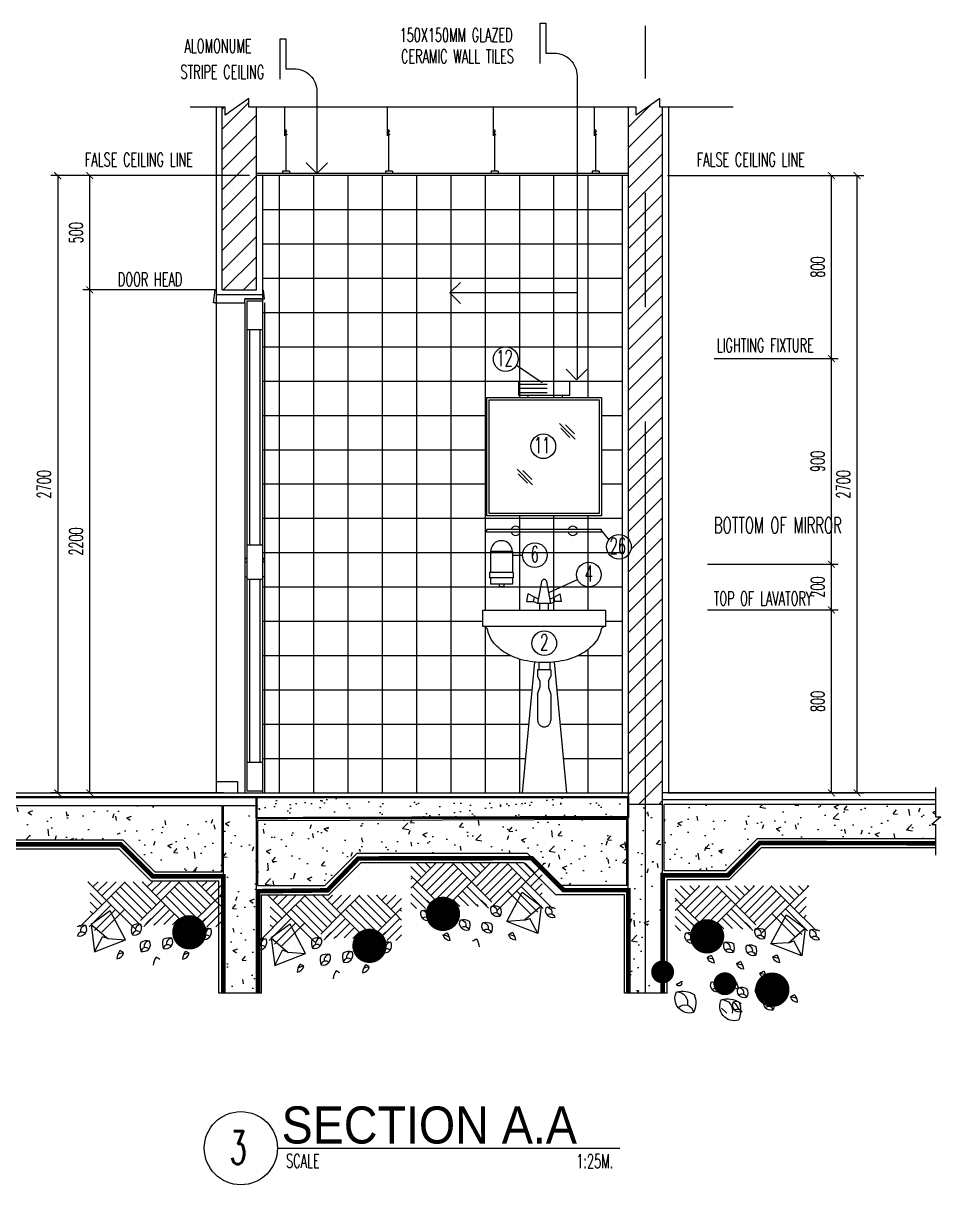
# Model space of a CAD drawing. Extents: x 417682.5 to 417711.4, y 43413.5 to 43433.4.
# Drawn here: x 417684.58 to 417688.59, y 43419.84 to 43424.92 of the extents above; entities that cross this region are included whole.
import ezdxf

# ---------------------------------------------------------------- set-up
doc = ezdxf.new("R2010")
doc.units = 0
doc.header["$MEASUREMENT"] = 0
doc.header["$PDMODE"] = 3
doc.header["$PDSIZE"] = 0.1
doc.linetypes.add('CENTERX2', pattern=[4, 2.5, -0.5, 0.5, -0.5])
doc.linetypes.add('HIDDEN2', pattern=[0.1875, 0.125, -0.0625])
doc.layers.get('0').update_dxf_attribs({"linetype": 'CONTINUOUS'})
doc.layers.get('DEFPOINTS').update_dxf_attribs({"linetype": 'CONTINUOUS'})
for name, color, linetype in [('2', 2, 'CONTINUOUS'), ('A-HATCH', 11, 'CONTINUOUS'), ('AXES', 11, 'CENTERX2'), ('Dimout', 4, 'CONTINUOUS'), ('DW', 7, 'CONTINUOUS'), ('ELE', 3, 'CONTINUOUS'), ('ELV', 7, 'CONTINUOUS'), ('FIX', 3, 'CONTINUOUS'), ('gravel', 11, 'CONTINUOUS'), ('Hatch', 11, 'CONTINUOUS'), ('K-FUR', 3, 'CONTINUOUS'), ('Plaster', 7, 'CONTINUOUS'), ('SANI', 2, 'CONTINUOUS'), ('Tile', 5, 'CONTINUOUS'), ('TITLE', 6, 'CONTINUOUS'), ('TXT', 2, 'CONTINUOUS'), ('TXT1', 2, 'CONTINUOUS'), ('WALL', 6, 'CONTINUOUS'), ('WallPartition', 2, 'CONTINUOUS'), ('Windows', 9, 'CONTINUOUS')]:
    doc.layers.add(name, color=color, linetype=linetype)
doc.styles.add('ROMANS', font='ROMANS.shx', dxfattribs={"width": 0.6})
doc.styles.add('TTXT', font='swisse.ttf', dxfattribs={"width": 0.6})
doc.dimstyles.new('R50', dxfattribs={"dimscale": 0, "dimtxt": 0.06, "dimasz": 0.03, "dimexe": 0.03, "dimexo": 0.03, "dimgap": 0.03, "dimtad": 1, "dimdec": 0, "dimlfac": 1000, "dimzin": 13, "dimdsep": 46, "dimtxsty": 'ROMANS', "dimblk": 'ARCHTICK', "dimcen": 0.09, "dimclrd": 4, "dimclre": 4, "dimclrt": 2, "dimadec": 0, "dimazin": 0, "dimtfac": 1, "dimtdec": 0, "dimtofl": 0, "dimtmove": 2, "dimatfit": 3, "dimldrblk": 'CLOSEDBLANK', "dimfxl": 0, "dimtolj": 1, "dimtzin": 0, "dimarcsym": 0})

# ---------------------------------------------------------------- blocks, each defined once
blk = doc.blocks.new('A$C753C42D5')
at = {"layer": 'SANI', "linetype": 'Continuous'}
for p, q in [((0.2568, 0.9248), (0.2394, 0.8287)), ((0.2968, 0.8287), (0.2793, 0.9248)), ((0.1923, 0.8373), (0.1985, 0.8714)), ((0.225, 0.8568), (0.1985, 0.8714)), ((0.3112, 0.8568), (0.3377, 0.8714)), ((0.3439, 0.8373), (0.3377, 0.8714)), ((0.1923, 0.8373), (0.2215, 0.8373)), ((0.2215, 0.8373), (0.225, 0.8568)), ((0.2394, 0.8287), (0.2215, 0.8373)), ((0.2429, 0.8483), (0.225, 0.8568)), ((0.2968, 0.8287), (0.2394, 0.8287)), ((0.2489, 0.8), (0.2489, 0.8287)), ((0.2872, 0.8), (0.2872, 0.8287)), ((0.2933, 0.8483), (0.3112, 0.8568)), ((0.2968, 0.8287), (0.3147, 0.8373)), ((0.3147, 0.8373), (0.3112, 0.8568)), ((0.3439, 0.8373), (0.3147, 0.8373)), ((0.2252, 0.5724), (0.1713, 0)), ((0.3109, 0.5724), (0.3648, 0))]:
    blk.add_line(p, q, dxfattribs=at)
at = {"layer": 'SANI', "linetype": 'HIDDEN2'}
for p, q in [((0.2441, 0.57), (0.2441, 0.5382)), ((0.292, 0.57), (0.292, 0.5382)), ((0.2968, 0.5382), (0.2394, 0.5382)), ((0.2394, 0.5382), (0.2394, 0.5094)), ((0.2394, 0.5094), (0.2489, 0.4903)), ((0.2872, 0.4903), (0.2968, 0.5094)), ((0.2968, 0.5382), (0.2968, 0.5094)), ((0.2394, 0.4328), (0.2489, 0.4616)), ((0.2489, 0.4903), (0.2489, 0.4616)), ((0.2872, 0.4903), (0.2872, 0.4616)), ((0.2872, 0.4616), (0.2968, 0.4328)), ((0.2394, 0.4328), (0.2394, 0.3179)), ((0.2968, 0.4328), (0.2968, 0.3179))]:
    blk.add_line(p, q, dxfattribs=at)
at = {"layer": 'SANI', "linetype": 'Continuous'}
blk.add_lwpolyline([(0.5362, 0.8), (0.5362, 0.789), (0.5362, 0.7282), (0, 0.7282), (0, 0.789), (0, 0.8)], close=True, dxfattribs=at)
for points in [[(0.5158, 0.7124, -0.107261), (0.5003, 0.6716, -0.107169), (0.4442, 0.6162, -0.077294), (0.3677, 0.5829, -0.06439), (0.2685, 0.57, -0.06439), (0.1694, 0.5829, -0.077294), (0.0929, 0.6162, -0.107169), (0.0368, 0.6716, -0.107938), (0.0212, 0.7126, -0.000994)], [(0.517, 0.7282, -0.000994), (0.517, 0.7278, -0.145509)]]:
    blk.add_lwpolyline(points, format="xyb", dxfattribs=at)
for centre, radius, start, end in [((0.2681, 0.9226), 0.0115, 9.5273, 170.4727), ((0.0024, 0.709), 0.0191, 10.8078, 88.4915), ((0.5347, 0.709), 0.0191, 89.1936, 170.0196)]:
    blk.add_arc(centre, radius, start, end, dxfattribs=at)
at = {"layer": 'SANI', "linetype": 'HIDDEN2'}
blk.add_arc((0.2681, 0.3179), 0.0287, 180, 0, dxfattribs=at)
blk = doc.blocks.new('A$C22107CF4')
for p, q in [((0.1286, 0.2837), (0.0467, 0.3655)), ((0.0494, 0.3629), (0.052, 0.3655)), ((0.0692, 0.3431), (0.0916, 0.3655)), ((0.089, 0.3233), (0.1312, 0.3655)), ((0.1088, 0.3035), (0.1708, 0.3655)), ((0.1286, 0.2837), (0.2104, 0.3655)), ((0.3266, 0.2441), (0.2078, 0.3629)), ((0.3464, 0.2639), (0.2447, 0.3655)), ((0.3662, 0.2837), (0.2843, 0.3655)), ((0.287, 0.3629), (0.2896, 0.3655)), ((0.3068, 0.3431), (0.3292, 0.3655)), ((0.3266, 0.3233), (0.3688, 0.3655)), ((0.3464, 0.3035), (0.4084, 0.3655)), ((0.3662, 0.2837), (0.448, 0.3655)), ((0.5642, 0.2441), (0.4454, 0.3629)), ((0.584, 0.2639), (0.4823, 0.3655)), ((0.6038, 0.2837), (0.5219, 0.3655)), ((0.5246, 0.3629), (0.5272, 0.3655)), ((0.5444, 0.3431), (0.5668, 0.3655)), ((0.5642, 0.3233), (0.6064, 0.3655)), ((0.1088, 0.2639), (0.0574, 0.3153)), ((0.287, 0.2045), (0.1682, 0.3233)), ((0.3068, 0.2243), (0.188, 0.3431)), ((0.5246, 0.2045), (0.4058, 0.3233)), ((0.5444, 0.2243), (0.4256, 0.3431)), ((0.584, 0.3035), (0.6308, 0.3504)), ((0.6038, 0.2837), (0.6308, 0.3108)), ((0.0126, 0.1677), (0.1286, 0.2837)), ((0.0522, 0.1677), (0.1484, 0.2639)), ((0.089, 0.2441), (0.0574, 0.2757)), ((0.2522, 0.1601), (0.1286, 0.2837)), ((0.2844, 0.1675), (0.1484, 0.3035)), ((0.2775, 0.195), (0.3662, 0.2837)), ((0.2911, 0.169), (0.386, 0.2639)), ((0.4822, 0.1677), (0.3662, 0.2837)), ((0.5048, 0.1847), (0.386, 0.3035)), ((0.4877, 0.1677), (0.6038, 0.2837)), ((0.5273, 0.1677), (0.6236, 0.2639)), ((0.6308, 0.2566), (0.6038, 0.2837)), ((0.6308, 0.2962), (0.6236, 0.3035)), ((0.0692, 0.2243), (0.0574, 0.2361)), ((0.0761, 0.152), (0.1682, 0.2441)), ((0.1077, 0.144), (0.2078, 0.2441)), ((0.2998, 0.1806), (0.3237, 0.2045)), ((0.3425, 0.1808), (0.4058, 0.2441)), ((0.3799, 0.1786), (0.4256, 0.2243)), ((0.4173, 0.1764), (0.4454, 0.2045)), ((0.4927, 0.1359), (0.5613, 0.2045)), ((0.5669, 0.1677), (0.6308, 0.2316)), ((0.335, 0.1762), (0.3435, 0.1847)), ((0.4547, 0.1742), (0.4652, 0.1847)), ((0.6065, 0.1677), (0.6308, 0.192))]:
    blk.add_line(p, q)
for points in [[(0.0766, 0.0585), (0.2116, 0.111), (0.1441, 0.2385), (0.0616, 0.1785), (0.0766, 0.0585), (0.1112, 0.1244)], [(0.1343, 0.1163), (0.2116, 0.111), (0.1441, 0.2385), (0.0616, 0.1785), (0.1343, 0.1163), (0.1112, 0.1244)]]:
    blk.add_lwpolyline(points)
for centre, radius, start, end in [((0.0263, 0.124), 0.0509, 76.0322, 121.1405), ((0.0105, 0.1589), 0.0317, 253.7091, 27.4015), ((0.0385, 0.1494), 0.024, 89.5708, 192.7334), ((0.2876, 0.1547), 0.0506, 159.5756, 205.1522), ((0.2666, 0.1288), 0.0509, 76.0322, 121.1405), ((0.2507, 0.1636), 0.0317, 253.7091, 27.4015), ((0.2787, 0.1542), 0.024, 89.5708, 192.7334), ((0.5929, 0.1359), 0.0506, 159.5756, 205.1522), ((0.5718, 0.1099), 0.0509, 76.0322, 121.1405), ((0.556, 0.1448), 0.0317, 253.7091, 27.4015), ((0.5839, 0.1354), 0.024, 89.5708, 192.7334), ((0.0207, 0.1257), 0.0193, 42.46, 171.8043), ((0.261, 0.1305), 0.0193, 42.46, 171.8043), ((0.3047, 0.0563), 0.0509, 76.0322, 121.1405), ((0.2889, 0.0912), 0.0317, 253.7091, 27.4015), ((0.3168, 0.0818), 0.024, 89.5708, 192.7334), ((0.4233, 0.0945), 0.0506, 159.5756, 205.1522), ((0.4022, 0.0685), 0.0509, 76.0322, 121.1405), ((0.3864, 0.1034), 0.0317, 253.7091, 27.4015), ((0.4143, 0.0939), 0.024, 89.5708, 192.7334), ((0.5662, 0.1116), 0.0193, 42.46, 171.8043), ((0.2409, 0.024), 0.0669, 143.5113, 175.9191), ((0.1707, 0.0622), 0.0336, 275.8828, 346.643), ((0.1707, 0.0622), 0.0336, 275.8828, 346.643), ((0.2198, -0.0514), 0.1071, 98.8765, 112.9463), ((-0.5126, -1.1654), 1.4144, 59.5906, 60.3518), ((0.3258, 0.0823), 0.0506, 159.5756, 205.1522), ((0.2991, 0.058), 0.0193, 42.46, 171.8043), ((0.3966, 0.0702), 0.0193, 42.46, 171.8043), ((0.5272, 0.0216), 0.0669, 143.5113, 175.9191), ((0.457, 0.0598), 0.0336, 275.8828, 346.643), ((0.457, 0.0598), 0.0336, 275.8828, 346.643), ((0.5062, -0.0538), 0.1071, 98.8765, 112.9463), ((-0.2263, -1.1678), 1.4144, 59.5906, 60.3518), ((0.3991, -0.0048), 0.0669, 143.5113, 175.9191), ((-0.3544, -1.1942), 1.4144, 59.5906, 60.3518)]:
    blk.add_arc(centre, radius, start, end)
at = {"layer": 'Hatch', "const_width": 0.075}
blk.add_lwpolyline([(0.4534, 0.144, 1), (0.5284, 0.144, 1)], format="xyb", close=True, dxfattribs=at)
blk = doc.blocks.new('A$C53BB0ABE')
for p, q in [((0.1286, 0.5089), (0.0467, 0.5908)), ((0.0494, 0.5881), (0.052, 0.5908)), ((0.0692, 0.5683), (0.0916, 0.5908)), ((0.089, 0.5485), (0.1312, 0.5908)), ((0.1088, 0.5287), (0.1708, 0.5908)), ((0.1286, 0.5089), (0.2104, 0.5908)), ((0.3068, 0.4495), (0.188, 0.5683)), ((0.3266, 0.4693), (0.2078, 0.5881)), ((0.3464, 0.4891), (0.2447, 0.5908)), ((0.3662, 0.5089), (0.2843, 0.5908)), ((0.287, 0.5881), (0.2896, 0.5908)), ((0.3068, 0.5683), (0.3292, 0.5908)), ((0.3266, 0.5485), (0.3688, 0.5908)), ((0.3464, 0.5287), (0.4084, 0.5908)), ((0.3662, 0.5089), (0.448, 0.5908)), ((0.5444, 0.4495), (0.4256, 0.5683)), ((0.5642, 0.4693), (0.4454, 0.5881)), ((0.584, 0.4891), (0.4823, 0.5908)), ((0.6038, 0.5089), (0.5219, 0.5908)), ((0.5246, 0.5881), (0.5272, 0.5908)), ((0.5444, 0.5683), (0.5668, 0.5908)), ((0.5642, 0.5485), (0.6064, 0.5908)), ((0.584, 0.5287), (0.6308, 0.5756)), ((0.0126, 0.3929), (0.1286, 0.5089)), ((0.1088, 0.4891), (0.0574, 0.5405)), ((0.2522, 0.3853), (0.1286, 0.5089)), ((0.2844, 0.3927), (0.1484, 0.5287)), ((0.287, 0.4297), (0.1682, 0.5485)), ((0.2775, 0.4202), (0.3662, 0.5089)), ((0.4822, 0.3929), (0.3662, 0.5089)), ((0.5048, 0.4099), (0.386, 0.5287)), ((0.5246, 0.4297), (0.4058, 0.5485)), ((0.4877, 0.3929), (0.6038, 0.5089)), ((0.6038, 0.5089), (0.6308, 0.536)), ((0.6308, 0.4819), (0.6038, 0.5089)), ((0.6308, 0.5215), (0.6236, 0.5287)), ((0.0522, 0.3929), (0.1484, 0.4891)), ((0.089, 0.4693), (0.0574, 0.5009)), ((0.0692, 0.4495), (0.0574, 0.4613)), ((0.0761, 0.3773), (0.1682, 0.4693)), ((0.1077, 0.3692), (0.2078, 0.4693)), ((0.2911, 0.3942), (0.386, 0.4891)), ((0.3425, 0.406), (0.4058, 0.4693)), ((0.5273, 0.3929), (0.6236, 0.4891)), ((0.2998, 0.4059), (0.3237, 0.4297)), ((0.335, 0.4014), (0.3435, 0.4099)), ((0.3799, 0.4038), (0.4256, 0.4495)), ((0.4173, 0.4017), (0.4454, 0.4297)), ((0.4547, 0.3995), (0.4652, 0.4099)), ((0.4927, 0.3612), (0.5613, 0.4297)), ((0.5669, 0.3929), (0.6308, 0.4568)), ((0.6065, 0.3929), (0.6308, 0.4172)), ((0.6038, 0.1716), (0.5993, 0.1716)), ((0.5993, 0.1716), (0.5993, 0.17)), ((0.5993, 0.17), (0.6008, 0.17)), ((0.6008, 0.17), (0.6008, 0.1685)), ((0.6023, 0.1655), (0.6023, 0.1579)), ((0.6023, 0.1579), (0.6054, 0.1564)), ((0.6054, 0.17), (0.6038, 0.1716)), ((0.6069, 0.1685), (0.6054, 0.17)), ((0.6054, 0.1564), (0.6069, 0.1549)), ((0.6084, 0.167), (0.6069, 0.1685)), ((0.6069, 0.1549), (0.6084, 0.1534)), ((0.6099, 0.167), (0.6084, 0.167)), ((0.6084, 0.1534), (0.6175, 0.1534)), ((0.6114, 0.1655), (0.6099, 0.167)), ((0.6129, 0.164), (0.6114, 0.1655)), ((0.616, 0.164), (0.6129, 0.164)), ((0.6175, 0.1625), (0.616, 0.164)), ((0.6205, 0.1625), (0.6175, 0.1625)), ((0.6175, 0.1534), (0.619, 0.1549)), ((0.619, 0.1549), (0.622, 0.1549)), ((0.6205, 0.1609), (0.6205, 0.1625)), ((0.6236, 0.1609), (0.6205, 0.1609)), ((0.622, 0.1564), (0.6236, 0.1579)), ((0.622, 0.1549), (0.622, 0.1564)), ((0.6236, 0.1579), (0.6236, 0.1609)), ((0.1652, 0.1106), (0.1667, 0.1091)), ((0.1667, 0.1091), (0.1758, 0.1091)), ((0.1758, 0.1091), (0.1773, 0.1106)), ((0.1773, 0.1106), (0.1804, 0.1106)), ((0.4049, 0.033), (0.4273, 0.0554))]:
    blk.add_line(p, q)
for points in [[(0.0766, 0.2837), (0.2116, 0.3362), (0.1441, 0.4638), (0.0616, 0.4038), (0.0766, 0.2837), (0.1112, 0.3497)], [(0.1343, 0.3416), (0.2116, 0.3362), (0.1441, 0.4638), (0.0616, 0.4038), (0.1343, 0.3416), (0.1112, 0.3497)]]:
    blk.add_lwpolyline(points)
for centre, radius, start, end in [((0.0263, 0.3493), 0.0509, 76.0322, 121.1405), ((0.0105, 0.3841), 0.0317, 253.7091, 27.4015), ((0.0207, 0.3509), 0.0193, 42.46, 171.8043), ((0.0385, 0.3747), 0.024, 89.5708, 192.7334), ((0.2876, 0.38), 0.0506, 159.5756, 205.1522), ((0.2666, 0.354), 0.0509, 76.0322, 121.1405), ((0.2507, 0.3889), 0.0317, 253.7091, 27.4015), ((0.261, 0.3557), 0.0193, 42.46, 171.8043), ((0.2787, 0.3794), 0.024, 89.5708, 192.7334), ((0.5929, 0.3611), 0.0506, 159.5756, 205.1522), ((0.5718, 0.3352), 0.0509, 76.0322, 121.1405), ((0.556, 0.37), 0.0317, 253.7091, 27.4015), ((0.5662, 0.3369), 0.0193, 42.46, 171.8043), ((0.5839, 0.3606), 0.024, 89.5708, 192.7334), ((0.3258, 0.3075), 0.0506, 159.5756, 205.1522), ((0.3047, 0.2816), 0.0509, 76.0322, 121.1405), ((0.2889, 0.3164), 0.0317, 253.7091, 27.4015), ((0.3168, 0.307), 0.024, 89.5708, 192.7334), ((0.4233, 0.3197), 0.0506, 159.5756, 205.1522), ((0.4022, 0.2938), 0.0509, 76.0322, 121.1405), ((0.3864, 0.3286), 0.0317, 253.7091, 27.4015), ((0.3966, 0.2954), 0.0193, 42.46, 171.8043), ((0.4143, 0.3192), 0.024, 89.5708, 192.7334), ((0.2409, 0.2493), 0.0669, 143.5113, 175.9191), ((0.1707, 0.2874), 0.0336, 275.8828, 346.643), ((0.1707, 0.2874), 0.0336, 275.8828, 346.643), ((0.2198, 0.1738), 0.1071, 98.8765, 112.9463), ((-0.5126, -0.9402), 1.4144, 59.5906, 60.3518), ((0.2991, 0.2833), 0.0193, 42.46, 171.8043), ((0.3991, 0.2205), 0.0669, 143.5113, 175.9191), ((-0.3544, -0.969), 1.4144, 59.5906, 60.3518), ((0.5272, 0.2468), 0.0669, 143.5113, 175.9191), ((0.457, 0.285), 0.0336, 275.8828, 346.643), ((0.457, 0.285), 0.0336, 275.8828, 346.643), ((0.5062, 0.1714), 0.1071, 98.8765, 112.9463), ((-0.2263, -0.9426), 1.4144, 59.5906, 60.3518), ((0.1973, 0.1938), 0.0317, 253.7091, 27.4015), ((0.2974, 0.1777), 0.0669, 143.5113, 175.9191), ((0.2272, 0.2159), 0.0336, 275.8828, 346.643), ((0.2272, 0.2159), 0.0336, 275.8828, 346.643), ((0.2764, 0.1023), 0.1071, 98.8765, 112.9463), ((-0.4561, -1.0117), 1.4144, 59.5906, 60.3518), ((0.3289, 0.2586), 0.0336, 275.8828, 346.643), ((0.3289, 0.2586), 0.0336, 275.8828, 346.643), ((0.3781, 0.145), 0.1071, 98.8765, 112.9463), ((0.2342, 0.1849), 0.0506, 159.5756, 205.1522), ((0.2076, 0.1607), 0.0193, 42.46, 171.8043), ((0.4217, 0.1339), 0.0669, 143.5113, 175.9191), ((0.3515, 0.172), 0.0336, 275.8828, 346.643), ((0.3515, 0.172), 0.0336, 275.8828, 346.643), ((0.4007, 0.0584), 0.1071, 98.8765, 112.9463), ((-0.3318, -1.0556), 1.4144, 59.5906, 60.3518), ((0.4809, 0.1473), 0.0506, 159.5756, 205.1522), ((0.444, 0.1562), 0.0317, 253.7091, 27.4015), ((0.4719, 0.1468), 0.024, 89.5708, 192.7334), ((0.1633, 0.075), 0.0669, 143.5113, 175.9191), ((0.0931, 0.1132), 0.0336, 275.8828, 346.643), ((0.0931, 0.1132), 0.0336, 275.8828, 346.643), ((0.1423, -0.0004), 0.1071, 98.8765, 112.9463), ((-0.5902, -1.1144), 1.4144, 59.5906, 60.3518), ((0.2641, 0.1182), 0.0309, 145.6775, 215.1297), ((0.2643, 0.1135), 0.0339, 70.0639, 139.3275), ((0.2477, 0.1308), 0.0317, 253.7091, 27.4015), ((0.258, 0.0977), 0.0193, 42.46, 171.8043), ((0.2757, 0.1214), 0.024, 89.5708, 192.7334), ((0.364, 0.1228), 0.0506, 159.5756, 205.1522), ((0.343, 0.0969), 0.0509, 76.0322, 121.1405), ((0.3271, 0.1317), 0.0317, 253.7091, 27.4015), ((0.3374, 0.0986), 0.0193, 42.46, 171.8043), ((0.3551, 0.1223), 0.024, 89.5708, 192.7334), ((0.4542, 0.123), 0.0193, 42.46, 171.8043), ((0.6418, 0.0795), 0.1012, 159.5756, 205.1522), ((0.5997, 0.0276), 0.1018, 76.0322, 121.1405), ((0.568, 0.0973), 0.0634, 253.7091, 27.4015), ((0.6239, 0.0785), 0.048, 89.5708, 192.7334), ((0.247, 0.0605), 0.0669, 143.5113, 175.9191), ((0.1768, 0.0987), 0.0336, 275.8828, 346.643), ((0.1768, 0.0987), 0.0336, 275.8828, 346.643), ((0.2259, -0.0149), 0.1071, 98.8765, 112.9463), ((-0.5065, -1.1289), 1.4144, 59.5906, 60.3518), ((0.2488, 0.0686), 0.0506, 159.5756, 205.1522), ((0.2277, 0.0426), 0.0509, 76.0322, 121.1405), ((0.2119, 0.0775), 0.0317, 253.7091, 27.4015), ((0.2221, 0.0443), 0.0193, 42.46, 171.8043), ((0.2398, 0.0681), 0.024, 89.5708, 192.7334), ((0.347, 0.0689), 0.0317, 253.7091, 27.4015), ((0.3603, 0.0256), 0.0257, 64.3681, 149.8962), ((0.3641, 0.0592), 0.0267, 65.5992, 147.4022), ((0.4454, 0.0455), 0.1012, 159.5756, 205.1522), ((0.4033, -0.0063), 0.1018, 76.0322, 121.1405), ((0.5126, -0.0328), 0.1801, 139.7514, 152.5428), ((0.3716, 0.0634), 0.0634, 253.7091, 27.4015), ((0.4275, 0.0445), 0.048, 89.5708, 192.7334), ((0.5884, 0.031), 0.0386, 42.46, 171.8043)]:
    blk.add_arc(centre, radius, start, end)
at = {"layer": 'Hatch'}
for points, const_width in [([(0.4534, 0.3692, 1), (0.5284, 0.3692, 1)], 0.075), ([(0.6603, 0.2138, 1), (0.7103, 0.2138, 1)], 0.05), ([(0.1682, 0.136, 1), (0.2432, 0.136, 1)], 0.075), ([(0.3881, 0.162, 1), (0.4381, 0.162, 1)], 0.05)]:
    blk.add_lwpolyline(points, format="xyb", close=True, dxfattribs=dict(at, const_width=const_width))
blk = doc.blocks.new('GAN')
for p, q in [((-0.0212, 0.1644), (-0.0212, 0.29)), ((-0.0155, 0.01), (-0.0155, 0.1918)), ((0, 0.01), (-0.031, 0.01)), ((-0.031, 0.01), (-0.031, 0)), ((0, 0.01), (0, 0))]:
    blk.add_line(p, q)
blk.add_lwpolyline([(-0.0118, 0.184), (-0.024, 0.1754), (-0.0113, 0.1703)])
blk = doc.blocks.new('walling')
at = {"layer": 'ELV'}
blk.add_line((0.1363, -1.1797), (-0.4198, -1.1797), dxfattribs=at)
blk.add_lwpolyline([(-0.025, -0.176), (-0.025, 0), (0, 0), (0, -0.1306), (0.0363, -0.1306, -0.414214), (0.1363, -0.2306), (0.1363, -1.5582)], format="xyb", dxfattribs=at)
at = {"layer": 'WALL'}
for p, q in [((-0.4198, -1.1797), (-0.3736, -1.1334)), ((-0.4198, -1.1797), (-0.3736, -1.2259)), ((0.1345, -1.56), (0.0882, -1.5137)), ((0.1345, -1.56), (0.1808, -1.5137))]:
    blk.add_line(p, q, dxfattribs=at)
at = {"layer": 'TXT', "style": 'ROMANS', "width": 0.6}
for s, p in [('150X150MM GLAZED', (-0.639, -0.0816)), ('CERAMIC WALL TILES', (-0.6331, -0.1746))]:
    blk.add_text(s, height=0.06, dxfattribs=at).set_placement(p)
blk = doc.blocks.new('_ARCHTICK')
at = {"color": 0, "linetype": 'ByBlock', "const_width": 0.15}
blk.add_lwpolyline([(-0.5, -0.5), (0.5, 0.5)], dxfattribs=at)
blk = doc.blocks.new('*D174')
at = {"layer": 'DEFPOINTS', "color": 0}
for p in [(417687.5401, 43422.3545), (417688.1121, 43422.3545), (417687.3663, 43421.5541)]:
    blk.add_point(p, dxfattribs=at)
at = {"layer": 'Dimout', "color": 4, "lineweight": -2}
for p, q in [((417687.5701, 43422.3545), (417688.1421, 43422.3545)), ((417688.1121, 43421.5541), (417688.1121, 43422.3545)), ((417687.3963, 43421.5541), (417688.1421, 43421.5541))]:
    blk.add_line(p, q, dxfattribs=at)
at = {"layer": 'Dimout', "color": 4, "lineweight": -2, "xscale": 0.03, "yscale": 0.03, "zscale": 0.03}
for p, rotation in [((417688.1121, 43422.3545), 90), ((417688.1121, 43421.5541), 270)]:
    blk.add_blockref('_ARCHTICK', p, dxfattribs=dict(at, rotation=rotation))
at = {"layer": 'Dimout', "color": 2, "insert": (417688.0521, 43421.9543), "char_height": 0.06, "attachment_point": 5, "rotation": 90, "style": 'ROMANS'}
blk.add_mtext('\\A1;800', dxfattribs=at)
blk = doc.blocks.new('_ClosedBlank')
at = {"color": 0, "linetype": 'ByBlock', "lineweight": -2}
for p, q in [((-1, 0.17), (0, 0)), ((-1, 0.17), (-1, -0.17)), ((0, 0), (-1, -0.17))]:
    blk.add_line(p, q, dxfattribs=at)
blk = doc.blocks.new('*D175')
at = {"layer": 'DEFPOINTS', "color": 0}
for p in [(417687.5401, 43422.5545), (417688.1121, 43422.5545), (417687.5401, 43422.3545)]:
    blk.add_point(p, dxfattribs=at)
at = {"layer": 'Dimout', "color": 4, "lineweight": -2}
for p, q in [((417687.5701, 43422.5545), (417688.1421, 43422.5545)), ((417688.1121, 43422.3545), (417688.1121, 43422.5545)), ((417687.5701, 43422.3545), (417688.1421, 43422.3545))]:
    blk.add_line(p, q, dxfattribs=at)
at = {"layer": 'Dimout', "color": 4, "lineweight": -2, "xscale": 0.03, "yscale": 0.03, "zscale": 0.03}
for p, rotation in [((417688.1121, 43422.5545), 90), ((417688.1121, 43422.3545), 270)]:
    blk.add_blockref('_ARCHTICK', p, dxfattribs=dict(at, rotation=rotation))
at = {"layer": 'Dimout', "color": 2, "insert": (417688.0521, 43422.4545), "char_height": 0.06, "attachment_point": 5, "rotation": 90, "style": 'ROMANS'}
blk.add_mtext('\\A1;200', dxfattribs=at)
blk = doc.blocks.new('*D176')
at = {"layer": 'DEFPOINTS', "color": 0}
for p in [(417687.5701, 43423.4541), (417688.1121, 43423.4541), (417687.5401, 43422.5545)]:
    blk.add_point(p, dxfattribs=at)
at = {"layer": 'Dimout', "color": 4, "lineweight": -2}
for p, q in [((417687.6001, 43423.4541), (417688.1421, 43423.4541)), ((417688.1121, 43422.5545), (417688.1121, 43423.4541)), ((417687.5701, 43422.5545), (417688.1421, 43422.5545))]:
    blk.add_line(p, q, dxfattribs=at)
at = {"layer": 'Dimout', "color": 4, "lineweight": -2, "xscale": 0.03, "yscale": 0.03, "zscale": 0.03}
for p, rotation in [((417688.1121, 43423.4541), 90), ((417688.1121, 43422.5545), 270)]:
    blk.add_blockref('_ARCHTICK', p, dxfattribs=dict(at, rotation=rotation))
at = {"layer": 'Dimout', "color": 2, "insert": (417688.0521, 43423.0043), "char_height": 0.06, "attachment_point": 5, "rotation": 90, "style": 'ROMANS'}
blk.add_mtext('\\A1;900', dxfattribs=at)
blk = doc.blocks.new('*D177')
at = {"layer": 'DEFPOINTS', "color": 0}
for p in [(417687.3663, 43424.2541), (417688.1121, 43424.2541), (417687.5701, 43423.4541)]:
    blk.add_point(p, dxfattribs=at)
at = {"layer": 'Dimout', "color": 4, "lineweight": -2}
for p, q in [((417687.3963, 43424.2541), (417688.1421, 43424.2541)), ((417688.1121, 43423.4541), (417688.1121, 43424.2541)), ((417687.6001, 43423.4541), (417688.1421, 43423.4541))]:
    blk.add_line(p, q, dxfattribs=at)
at = {"layer": 'Dimout', "color": 4, "lineweight": -2, "xscale": 0.03, "yscale": 0.03, "zscale": 0.03}
for p, rotation in [((417688.1121, 43424.2541), 90), ((417688.1121, 43423.4541), 270)]:
    blk.add_blockref('_ARCHTICK', p, dxfattribs=dict(at, rotation=rotation))
at = {"layer": 'Dimout', "color": 2, "insert": (417688.0521, 43423.8541), "char_height": 0.06, "attachment_point": 5, "rotation": 90, "style": 'ROMANS'}
blk.add_mtext('\\A1;800', dxfattribs=at)
blk = doc.blocks.new('*D178')
at = {"layer": 'DEFPOINTS', "color": 0}
for p in [(417687.5701, 43424.2541), (417688.2245, 43424.2541), (417687.5701, 43421.5541)]:
    blk.add_point(p, dxfattribs=at)
at = {"layer": 'Dimout', "color": 4, "lineweight": -2}
for p, q in [((417687.6001, 43424.2541), (417688.2545, 43424.2541)), ((417688.2245, 43421.5541), (417688.2245, 43424.2541)), ((417687.6001, 43421.5541), (417688.2545, 43421.5541))]:
    blk.add_line(p, q, dxfattribs=at)
at = {"layer": 'Dimout', "color": 4, "lineweight": -2, "xscale": 0.03, "yscale": 0.03, "zscale": 0.03}
for p, rotation in [((417688.2245, 43424.2541), 90), ((417688.2245, 43421.5541), 270)]:
    blk.add_blockref('_ARCHTICK', p, dxfattribs=dict(at, rotation=rotation))
at = {"layer": 'Dimout', "color": 2, "insert": (417688.1645, 43422.9041), "char_height": 0.06, "attachment_point": 5, "rotation": 90, "style": 'ROMANS'}
blk.add_mtext('\\A1;2700', dxfattribs=at)
blk = doc.blocks.new('*D179')
at = {"layer": 'DEFPOINTS', "color": 0}
for p in [(417684.905, 43424.2541), (417684.7307, 43421.5541), (417684.9057, 43421.5541)]:
    blk.add_point(p, dxfattribs=at)
at = {"layer": 'Dimout', "color": 4, "lineweight": -2}
for p, q in [((417684.875, 43424.2541), (417684.7007, 43424.2541)), ((417684.7307, 43424.2541), (417684.7307, 43421.5541)), ((417684.8757, 43421.5541), (417684.7007, 43421.5541))]:
    blk.add_line(p, q, dxfattribs=at)
at = {"layer": 'Dimout', "color": 4, "lineweight": -2, "xscale": 0.03, "yscale": 0.03, "zscale": 0.03}
for p, rotation in [((417684.7307, 43424.2541), 90), ((417684.7307, 43421.5541), 270)]:
    blk.add_blockref('_ARCHTICK', p, dxfattribs=dict(at, rotation=rotation))
at = {"layer": 'Dimout', "color": 2, "insert": (417684.6707, 43422.9041), "char_height": 0.06, "attachment_point": 5, "rotation": 90, "style": 'ROMANS'}
blk.add_mtext('\\A1;2700', dxfattribs=at)
blk = doc.blocks.new('*D180')
at = {"layer": '2', "color": 4, "lineweight": -2}
for p, q in [((417685.4193, 43423.7541), (417684.8411, 43423.7541)), ((417684.8711, 43421.5541), (417684.8711, 43423.7541)), ((417685.3933, 43421.5541), (417684.8411, 43421.5541))]:
    blk.add_line(p, q, dxfattribs=at)
at = {"layer": 'DEFPOINTS', "color": 0}
for p in [(417684.8711, 43423.7541), (417685.4493, 43423.7541), (417685.4233, 43421.5541)]:
    blk.add_point(p, dxfattribs=at)
at = {"layer": '2', "color": 4, "lineweight": -2, "xscale": 0.03, "yscale": 0.03, "zscale": 0.03}
for p, rotation in [((417684.8711, 43423.7541), 90), ((417684.8711, 43421.5541), 270)]:
    blk.add_blockref('_ARCHTICK', p, dxfattribs=dict(at, rotation=rotation))
at = {"layer": '2', "color": 2, "insert": (417684.8111, 43422.6541), "char_height": 0.06, "attachment_point": 5, "rotation": 90, "style": 'ROMANS'}
blk.add_mtext('\\A1;2200', dxfattribs=at)
blk = doc.blocks.new('*D181')
at = {"layer": '2', "color": 4, "lineweight": -2}
for p, q in [((417685.5693, 43424.2541), (417684.8411, 43424.2541)), ((417684.8711, 43423.7541), (417684.8711, 43424.2541)), ((417685.3933, 43423.7541), (417684.8411, 43423.7541))]:
    blk.add_line(p, q, dxfattribs=at)
at = {"layer": 'DEFPOINTS', "color": 0}
for p in [(417684.8711, 43424.2541), (417685.5993, 43424.2541), (417685.4233, 43423.7541)]:
    blk.add_point(p, dxfattribs=at)
at = {"layer": '2', "color": 4, "lineweight": -2, "xscale": 0.03, "yscale": 0.03, "zscale": 0.03}
for p, rotation in [((417684.8711, 43424.2541), 90), ((417684.8711, 43423.7541), 270)]:
    blk.add_blockref('_ARCHTICK', p, dxfattribs=dict(at, rotation=rotation))
at = {"layer": '2', "color": 2, "insert": (417684.8111, 43424.0041), "char_height": 0.06, "attachment_point": 5, "rotation": 90, "style": 'ROMANS'}
blk.add_mtext('\\A1;500', dxfattribs=at)
blk = doc.blocks.new('ceil')
at = {"layer": 'ELV'}
blk.add_lwpolyline([(-0.1613, 0.4121), (-0.1613, 0.5881), (-0.1363, 0.5881), (-0.1363, 0.4575), (-0.1, 0.4575, -0.414214), (0, 0.3575), (0, 0)], format="xyb", dxfattribs=at)
at = {"layer": 'WALL'}
blk.add_lwpolyline([(0.0463, 0.0463), (0, 0), (-0.0463, 0.0463)], dxfattribs=at)
at = {"layer": 'TXT', "style": 'ROMANS', "width": 0.6}
for s, p in [('ALOMONUME', (-0.5788, 0.5268)), (' STRIPE CEILING', (-0.6209, 0.4135))]:
    blk.add_text(s, height=0.06, dxfattribs=at).set_placement(p)

msp = doc.modelspace()

# ---------------------------------------------------------------- hatches: boundary and pattern name
at = {"layer": 'A-HATCH'}
h = msp.add_hatch(dxfattribs=at)
h.set_pattern_fill('ANSI31', color=256, scale=0.5, style=0)
h.set_pattern_definition([(45, (-136.37666, -89.86417), (-0.044194173824, 0.044194173824), [])])
h.paths.add_polyline_path([(417685.5993, 43424.5541), (417685.5662, 43424.5541), (417685.5662, 43424.5913), (417685.4633, 43424.5185), (417685.4633, 43424.5541), (417685.4493, 43424.5541), (417685.4493, 43423.7541), (417685.5993, 43423.7541)])
h.paths.add_polyline_path([(417687.2993, 43424.547), (417687.2591, 43424.5185), (417687.2591, 43424.5541), (417687.2243, 43424.5541), (417687.2243, 43422.6661, -0.180519), (417687.2375, 43422.6307, -0.18052), (417687.2243, 43422.5954), (417687.2243, 43421.5041), (417687.2993, 43421.5041)])
h.paths.add_polyline_path([(417687.3743, 43424.5541), (417687.362, 43424.5541), (417687.362, 43424.5913), (417687.2993, 43424.547), (417687.2993, 43421.5041), (417687.3743, 43421.5041)])
at = {"layer": 'Windows'}
h = msp.add_hatch(dxfattribs=at)
h.set_pattern_fill('AR-CONC', color=256, scale=0.03, style=0)
h.set_pattern_definition([(50, (-136.37666, -89.86417), (0.21517805478, -0.018825640495), [0.0225, -0.2475]), (355, (-136.37666, -89.86417), (-0.04162540008, 0.22565764011), [0.018, -0.198]), (100.4514, (-136.35873, -89.86574), (0.17355281451, 0.20683186262), [0.019122057, -0.2103426336]), (46.1842, (-136.37666, -89.80417), (0.32017231459, -0.0496557043), [0.03375, -0.37125]), (96.6356, (-136.34998, -89.8083), (0.28039881166, 0.29223536127), [0.0286830864, -0.3155139]), (351.1842, (-136.37666, -89.80417), (0.28039858354, 0.29223558028), [0.027, -0.297]), (21, (-136.34666, -89.81917), (0.179072115636, -0.1207856672), [0.0225, -0.2475]), (326, (-136.34666, -89.81917), (0.07299459958, 0.21754501351), [0.018, -0.198]), (71.4514, (-136.33174, -89.82924), (0.25206678857, 0.09675914901), [0.019122057, -0.2103426336]), (37.5, (-136.37666, -89.86417), (0.003647956595, 0.09986815615), [0, -0.1956, 0, -0.201, 0, -0.19875]), (7.5, (-136.37666, -89.86417), (0.078920861233, 0.118323513565), [0, -0.1146, 0, -0.1911, 0, -0.07575]), (327.5, (-136.44356, -89.86417), (0.160146730852, -0.00676646152), [0, -0.075, 0, -0.234, 0, -0.3105]), (317.5, (-136.47356, -89.86417), (0.174955850803, 0.0300314947), [0, -0.0975, 0, -0.1554, 0, -0.2205])])
h.paths.add_polyline_path([(417688.59, 43421.4493), (417688.5675, 43421.4493), (417688.5675, 43421.5041), (417687.3807, 43421.5041), (417687.3807, 43421.2141), (417687.6483, 43421.2141), (417687.7883, 43421.3541), (417688.5675, 43421.3541), (417688.5675, 43421.4169), (417688.5509, 43421.4169)])
h.paths.add_polyline_path([(417687.3743, 43421.5041), (417687.2993, 43421.5041), (417687.2993, 43420.6784), (417687.3743, 43420.6784), (417687.3743, 43420.7465, -0.412817), (417687.3494, 43420.7715, -0.412817), (417687.3743, 43420.7965)])
h.paths.add_polyline_path([(417687.2993, 43421.5041), (417687.2243, 43421.5041), (417687.2243, 43421.1491), (417687.2243, 43420.6784), (417687.2993, 43420.6784)])
h.paths.add_polyline_path([(417687.218, 43421.4391), (417685.605, 43421.4341), (417685.605, 43421.1491), (417685.8986, 43421.1491), (417686.0386, 43421.2891), (417686.7843, 43421.2891), (417686.9243, 43421.1491), (417687.218, 43421.1491)])
h.paths.add_polyline_path([(417685.5993, 43421.4441), (417685.5993, 43421.4991), (417685.455, 43421.4991), (417685.455, 43421.0194), (417685.455, 43420.6784), (417685.5993, 43420.6784)])
h.paths.add_polyline_path([(417685.4498, 43421.4991), (417684.405, 43421.4991), (417684.405, 43421.4493), (417684.4275, 43421.4493), (417684.3884, 43421.4169), (417684.405, 43421.4169), (417684.405, 43421.3491), (417685.015, 43421.3491), (417685.155, 43421.2091), (417685.4498, 43421.2091)])
h = msp.add_hatch(dxfattribs=at)
h.set_pattern_fill('AR-SAND', color=256, scale=0.05, style=0)
h.set_pattern_definition([(37.5, (-136.37666, -89.86417), (-0.003149667905, 0.09634118845), [0, -0.076, 0, -0.085, 0, -0.08125]), (7.5, (-136.37666, -89.86417), (0.088488835263, 0.14110730326), [0, -0.041, 0, -0.0685, 0, -0.02625]), (327.5, (-136.43816, -89.86417), (0.155707093088, 0.000282952677), [0, -0.025, 0, -0.09, 0, -0.1175]), (317.5, (-136.43816, -89.86417), (0.15030633023, 0.043883778247), [0, -0.0125, 0, -0.059, 0, -0.0675])])
h.paths.add_polyline_path([(417687.2243, 43421.5341), (417685.5993, 43421.5341), (417685.5993, 43421.4441), (417687.2243, 43421.4441)])

# ---------------------------------------------------------------- linework, layer by layer
for p, q in [((417687.2243, 43424.2641), (417685.5993, 43424.2641)), ((417687.2243, 43424.2541), (417685.5993, 43424.2541))]:
    msp.add_line(p, q)
at = {"layer": '2'}
for p, q in [((417685.4233, 43422.6396), (417685.4233, 43421.9851)), ((417685.4233, 43421.6021), (417685.4233, 43421.5541)), ((417685.5175, 43421.6021), (417685.4233, 43421.6021)), ((417685.5175, 43421.5541), (417685.5175, 43421.6021)), ((417685.455, 43421.5541), (417685.0656, 43421.5541)), ((417684.405, 43421.4991), (417685.4498, 43421.4991)), ((417685.4498, 43421.2091), (417685.4498, 43421.4991)), ((417685.455, 43421.4991), (417685.605, 43421.4991)), ((417685.455, 43421.0194), (417685.455, 43421.4991)), ((417687.2243, 43420.6784), (417687.2243, 43421.5041)), ((417687.2243, 43421.1491), (417687.2243, 43421.5041)), ((417687.3743, 43421.5041), (417687.2243, 43421.5041)), ((417687.3743, 43420.6784), (417687.3743, 43421.5041)), ((417688.5675, 43421.5041), (417687.3807, 43421.5041)), ((417687.3807, 43421.2141), (417687.3807, 43421.5041)), ((417685.5993, 43420.6784), (417685.5993, 43421.4441)), ((417685.605, 43421.4341), (417687.218, 43421.4391)), ((417687.218, 43421.1491), (417687.218, 43421.4391)), ((417685.605, 43421.1491), (417685.605, 43421.4341)), ((417684.405, 43421.3491), (417685.015, 43421.3491)), ((417685.155, 43421.2091), (417685.015, 43421.3491)), ((417687.6483, 43421.2141), (417687.7883, 43421.3541)), ((417688.5675, 43421.3541), (417687.7883, 43421.3541)), ((417684.405, 43421.3091), (417684.9984, 43421.3091)), ((417685.1384, 43421.1691), (417684.9984, 43421.3091)), ((417685.8986, 43421.1491), (417686.0386, 43421.2891)), ((417686.7843, 43421.2891), (417686.0386, 43421.2891)), ((417686.9243, 43421.1491), (417686.7843, 43421.2891)), ((417687.6649, 43421.1741), (417687.8049, 43421.3141)), ((417688.5675, 43421.3141), (417687.8049, 43421.3141)), ((417685.9152, 43421.1091), (417686.0552, 43421.2491)), ((417686.7677, 43421.2491), (417686.0552, 43421.2491)), ((417686.9077, 43421.1091), (417686.7677, 43421.2491)), ((417685.155, 43421.2091), (417685.4498, 43421.2091)), ((417687.6483, 43421.2141), (417687.3807, 43421.2141)), ((417685.1384, 43421.1691), (417685.435, 43421.1691)), ((417685.435, 43420.6784), (417685.435, 43421.1691)), ((417685.605, 43421.1491), (417685.8986, 43421.1491)), ((417687.218, 43421.1491), (417686.9243, 43421.1491)), ((417687.3943, 43420.6784), (417687.3943, 43421.1741)), ((417687.6649, 43421.1741), (417687.3943, 43421.1741)), ((417685.5993, 43420.7098), (417685.5993, 43421.1041)), ((417685.6217, 43421.1091), (417685.9152, 43421.1091)), ((417685.6217, 43420.6784), (417685.6217, 43421.1091)), ((417687.2072, 43421.1091), (417686.9077, 43421.1091)), ((417687.2072, 43420.6784), (417687.2072, 43421.1091)), ((417685.6217, 43420.6784), (417685.435, 43420.6784)), ((417687.3943, 43420.6784), (417687.2072, 43420.6784))]:
    msp.add_line(p, q, dxfattribs=at)
at = {"layer": 'AXES'}
msp.add_line((417687.2993, 43420.6784), (417687.2993, 43424.9092), dxfattribs=at)
at = {"layer": 'DW'}
for p, q in [((417686.7361, 43423.4255), (417686.8482, 43423.3497)), ((417687.1069, 43422.7005), (417687.1394, 43422.6618)), ((417686.7181, 43422.5942), (417686.762, 43422.5942)), ((417686.8769, 43422.4308), (417687.0027, 43422.4873))]:
    msp.add_line(p, q, dxfattribs=at)
at = {"layer": 'ELE'}
msp.add_lwpolyline([(417687.6824, 43424.5541), (417687.362, 43424.5541), (417687.362, 43424.5913), (417687.2591, 43424.5185), (417687.2591, 43424.5541), (417685.5662, 43424.5541), (417685.5662, 43424.5913), (417685.4633, 43424.5185), (417685.4633, 43424.5541), (417685.3098, 43424.5541)], dxfattribs=at)
at = {"layer": 'FIX'}
for p, q in [((417686.9917, 43423.1021), (417686.924, 43423.1698)), ((417686.9695, 43423.1095), (417686.9289, 43423.1501)), ((417686.9892, 43423.1242), (417686.9498, 43423.1636)), ((417686.806, 43422.9024), (417686.7384, 43422.97)), ((417686.8036, 43422.9245), (417686.7642, 43422.9639)), ((417686.7839, 43422.9098), (417686.7433, 43422.9504))]:
    msp.add_line(p, q, dxfattribs=at)
at = {"layer": 'FIX', "color": 2}
for p, q in [((417686.6069, 43422.6951), (417686.6069, 43422.7059)), ((417687.1069, 43422.7059), (417686.6069, 43422.7059)), ((417687.1069, 43422.6951), (417686.6069, 43422.6951)), ((417687.1069, 43422.6951), (417687.1069, 43422.7059))]:
    msp.add_line(p, q, dxfattribs=at)
for points in [[(417687.1069, 43423.2841), (417687.1069, 43422.7664), (417686.6069, 43422.7664), (417686.6069, 43423.2841)], [(417687.0969, 43423.2741), (417687.0969, 43422.7764), (417686.6169, 43422.7764), (417686.6169, 43423.2741)]]:
    msp.add_lwpolyline(points, close=True, dxfattribs=at)
for centre in [(417686.6889, 43423.4516), (417686.853, 43423.0706), (417687.1836, 43422.6307), (417686.8159, 43422.5942), (417687.052, 43422.5093), (417686.8572, 43422.209)]:
    msp.add_circle(centre, 0.054, dxfattribs=at)
for centre, start, end in [((417686.7319, 43422.7005), 15.2023, 164.7977), ((417686.9819, 43422.7005), 15.2023, 164.7977), ((417686.7319, 43422.7005), 195.2023, 344.7977), ((417686.9819, 43422.7005), 195.2023, 344.7977)]:
    msp.add_arc(centre, 0.0206, start, end, dxfattribs=at)
at = {"layer": 'Hatch', "linetype": 'HIDDEN2'}
for p, q in [((417686.7444, 43423.3421), (417686.9694, 43423.3421)), ((417686.7444, 43423.3241), (417686.9694, 43423.3241)), ((417686.7444, 43423.3061), (417686.9694, 43423.3061))]:
    msp.add_line(p, q, dxfattribs=at)
at = {"layer": 'Plaster'}
for p, q in [((417685.4233, 43424.5541), (417685.4233, 43421.5541)), ((417687.4003, 43424.5541), (417687.4003, 43421.5541)), ((417685.6253, 43424.2541), (417685.6253, 43421.5541)), ((417687.1983, 43424.2541), (417687.1983, 43421.5541)), ((417685.6253, 43423.7158), (417685.5489, 43423.7158)), ((417686.7859, 43423.2941), (417686.7859, 43423.2841)), ((417686.9359, 43423.2941), (417686.9359, 43423.2841)), ((417684.405, 43421.5541), (417687.2243, 43421.5541)), ((417688.5675, 43421.5541), (417687.3743, 43421.5541)), ((417684.405, 43421.5391), (417687.2244, 43421.5391)), ((417684.405, 43421.5341), (417687.2244, 43421.5341)), ((417688.5675, 43421.5241), (417687.3743, 43421.5241))]:
    msp.add_line(p, q, dxfattribs=at)
at = {"layer": 'SANI'}
for p, q in [((417686.9895, 43423.2841), (417687.0076, 43423.2841)), ((417686.6222, 43422.6097), (417686.6222, 43422.5187)), ((417686.7181, 43422.6097), (417686.6222, 43422.6097)), ((417686.7181, 43422.6097), (417686.7181, 43422.5187)), ((417686.6184, 43422.5187), (417686.6184, 43422.4957)), ((417686.7219, 43422.5187), (417686.6184, 43422.5187)), ((417686.7219, 43422.5187), (417686.7219, 43422.4957)), ((417686.7219, 43422.4957), (417686.6184, 43422.4957)), ((417686.6222, 43422.4957), (417686.6222, 43422.4674)), ((417686.7181, 43422.4674), (417686.6222, 43422.4674)), ((417686.6596, 43422.4674), (417686.6596, 43422.4558)), ((417686.6807, 43422.4558), (417686.6596, 43422.4558)), ((417686.6807, 43422.4674), (417686.6807, 43422.4558)), ((417686.7181, 43422.4957), (417686.7181, 43422.4674))]:
    msp.add_line(p, q, dxfattribs=at)
at = {"layer": 'SANI', "color": 6}
msp.add_line((417685.6914, 43420.0005), (417687.1875, 43420.0005), dxfattribs=at)
at = {"layer": 'SANI'}
msp.add_lwpolyline([(417686.7444, 43423.2941), (417686.9694, 43423.2941), (417686.9694, 43423.3541), (417686.7444, 43423.3541)], close=True, dxfattribs=at)
msp.add_arc((417686.6701, 43422.6097), 0.0479, 0, 180, dxfattribs=at)
at = {"layer": 'Tile'}
for p, q in [((417685.6983, 43424.2541), (417685.6983, 43421.5541)), ((417685.8483, 43424.2541), (417685.8483, 43421.5541)), ((417685.9983, 43424.2541), (417685.9983, 43421.5541)), ((417686.1483, 43424.2541), (417686.1483, 43421.5541)), ((417686.2983, 43424.2541), (417686.2983, 43421.5541)), ((417686.4483, 43424.2541), (417686.4483, 43421.5541)), ((417686.5983, 43424.2541), (417686.5983, 43422.3541)), ((417686.7483, 43424.2541), (417686.7483, 43423.2841)), ((417686.8983, 43424.2541), (417686.8983, 43423.2841)), ((417687.0483, 43424.2541), (417687.0483, 43423.2841)), ((417687.1983, 43424.1041), (417685.6253, 43424.1041)), ((417687.1983, 43423.9541), (417685.6253, 43423.9541)), ((417687.1983, 43423.8041), (417685.6253, 43423.8041)), ((417687.1983, 43423.6541), (417685.6253, 43423.6541)), ((417687.1983, 43423.5041), (417685.6253, 43423.5041)), ((417687.1983, 43423.3541), (417685.6253, 43423.3541)), ((417686.6069, 43423.2041), (417685.6253, 43423.2041)), ((417687.1983, 43423.2041), (417687.1069, 43423.2041)), ((417686.6069, 43423.0541), (417685.6253, 43423.0541)), ((417687.1983, 43423.0541), (417687.1069, 43423.0541)), ((417686.6069, 43422.9041), (417685.6253, 43422.9041)), ((417687.1983, 43422.9041), (417687.1069, 43422.9041)), ((417686.7483, 43422.7664), (417686.7483, 43422.3541)), ((417686.8983, 43422.7664), (417686.8983, 43422.3541)), ((417687.0483, 43422.7664), (417687.0483, 43422.3541)), ((417687.1983, 43422.7541), (417685.6253, 43422.7541)), ((417685.5483, 43422.663), (417685.5483, 43421.9618)), ((417687.1983, 43422.6041), (417685.6253, 43422.6041)), ((417687.1983, 43422.4541), (417685.6253, 43422.4541)), ((417686.5889, 43422.3041), (417685.6253, 43422.3041)), ((417687.1983, 43422.3041), (417687.125, 43422.3041)), ((417686.5983, 43422.2823), (417686.5983, 43421.5541)), ((417686.7112, 43422.1541), (417685.6253, 43422.1541)), ((417687.1983, 43422.1541), (417687.0036, 43422.1541)), ((417687.0483, 43422.1811), (417687.0483, 43421.5541)), ((417686.7483, 43422.1398), (417686.7483, 43421.5541)), ((417686.8026, 43422.0041), (417685.6253, 43422.0041)), ((417687.1983, 43422.0041), (417686.9113, 43422.0041)), ((417686.7884, 43421.8541), (417685.6253, 43421.8541)), ((417687.1983, 43421.8541), (417686.9255, 43421.8541)), ((417686.7743, 43421.7041), (417685.6253, 43421.7041)), ((417687.1983, 43421.7041), (417686.9396, 43421.7041))]:
    msp.add_line(p, q, dxfattribs=at)
at = {"layer": 'TITLE', "color": 6}
msp.add_circle((417685.5314, 43420.0005), 0.16, dxfattribs=at)
at = {"layer": 'WALL'}
for p, q in [((417685.4493, 43423.7541), (417685.4493, 43424.5541)), ((417685.5993, 43423.7541), (417685.5993, 43424.5541)), ((417687.2243, 43424.5541), (417687.2243, 43421.5041)), ((417687.3743, 43421.5041), (417687.3743, 43424.5541)), ((417685.4493, 43423.7541), (417685.5993, 43423.7541))]:
    msp.add_line(p, q, dxfattribs=at)
at = {"layer": 'WallPartition', "linetype": 'HIDDEN2'}
for points, const_width in [([(417685.5993, 43421.4441), (417687.2243, 43421.4491), (417687.2243, 43421.5391)], 0.01), ([(417685.5993, 43421.4441), (417685.5993, 43421.5341)], 0.01), ([(417684.405, 43421.3291), (417685.0067, 43421.3291), (417685.1467, 43421.1891), (417685.455, 43421.1891), (417685.455, 43420.6784)], 0.02), ([(417688.5675, 43421.3342), (417687.7985, 43421.3351), (417687.6598, 43421.1941), (417687.3743, 43421.1941), (417687.3743, 43420.6784)], 0.02), ([(417685.6062, 43420.6784), (417685.6062, 43421.1246), (417685.9097, 43421.1281), (417686.0441, 43421.2675), (417686.802, 43421.2691), (417686.942, 43421.1291), (417687.2243, 43421.1291), (417687.2243, 43420.6784)], 0.02)]:
    msp.add_lwpolyline(points, dxfattribs=dict(at, const_width=const_width))
at = {"layer": 'Windows'}
for p, q in [((417685.4119, 43423.6972), (417685.4187, 43423.7527)), ((417685.4233, 43423.7527), (417685.4187, 43423.7527)), ((417685.4233, 43423.7345), (417685.6253, 43423.7345)), ((417685.6253, 43423.7527), (417685.6299, 43423.7527)), ((417685.6344, 43423.7158), (417685.6299, 43423.7527)), ((417685.4233, 43423.6972), (417685.4119, 43423.6972)), ((417685.4193, 43423.6972), (417685.5489, 43423.6972)), ((417685.5489, 43423.6972), (417685.5489, 43423.7158)), ((417685.5489, 43423.7158), (417685.6344, 43423.7158)), ((417685.5489, 43423.6972), (417685.5489, 43422.5759)), ((417685.558, 43423.7065), (417685.6253, 43423.7065)), ((417685.558, 43423.7065), (417685.558, 43421.5634)), ((417685.6253, 43423.7065), (417685.6253, 43421.5634)), ((417685.6344, 43423.6972), (417685.6344, 43422.5759)), ((417685.558, 43423.5812), (417685.6253, 43423.5812)), ((417685.5691, 43423.5812), (417685.5691, 43422.6396)), ((417685.6142, 43423.5812), (417685.6142, 43422.6396)), ((417685.558, 43422.6396), (417685.6253, 43422.6396)), ((417685.5481, 43422.5721), (417685.5481, 43422.4994)), ((417685.6352, 43422.5721), (417685.6352, 43422.4994)), ((417685.5481, 43422.4994), (417685.558, 43422.4994)), ((417685.5489, 43422.4994), (417685.5489, 43421.5541)), ((417685.558, 43422.4885), (417685.6253, 43422.4885)), ((417685.5691, 43422.4885), (417685.5691, 43421.6888)), ((417685.6142, 43422.4885), (417685.6142, 43421.6888)), ((417685.6352, 43422.4994), (417685.6253, 43422.4994)), ((417685.6344, 43422.4994), (417685.6344, 43421.5541)), ((417685.558, 43421.6888), (417685.6253, 43421.6888)), ((417685.558, 43421.5634), (417685.6253, 43421.5634))]:
    msp.add_line(p, q, dxfattribs=at)
msp.add_lwpolyline([(417688.5675, 43421.5784), (417688.5675, 43421.4493), (417688.59, 43421.4493), (417688.5509, 43421.4169), (417688.5675, 43421.4169), (417688.5675, 43421.2821)], dxfattribs=at)
msp.add_lwpolyline([(417687.2243, 43421.5341), (417685.5993, 43421.5341), (417685.5993, 43421.4441), (417687.2243, 43421.4441)], close=True, dxfattribs=at)
for centre, start, end in [((417685.558, 43422.5721), 90, 270), ((417685.6253, 43422.5721), 270, 90)]:
    msp.add_arc(centre, 0.00989, start, end, dxfattribs=at)

# ---------------------------------------------------------------- block references
for p in [(417685.7442, 43424.2641), (417686.1939, 43424.2641), (417686.6563, 43424.2641), (417687.0975, 43424.2641)]:
    msp.add_blockref('GAN', p)
at = {"layer": 'gravel', "xscale": -1}
for name, p in [('A$C22107CF4', (417686.9053, 43420.8812)), ('A$C53BB0ABE', (417688.0597, 43420.5577))]:
    msp.add_blockref(name, p, dxfattribs=at)
at = {"layer": 'gravel'}
for p in [(417684.8154, 43420.8006), (417685.6026, 43420.7415)]:
    msp.add_blockref('A$C22107CF4', p, dxfattribs=at)
at = {"layer": 'K-FUR'}
msp.add_blockref('ceil', (417685.8636, 43424.2641), dxfattribs=at)
at = {"layer": 'WALL'}
msp.add_blockref('walling', (417686.8641, 43424.9208), dxfattribs=at)
at = {"layer": 'WallPartition'}
msp.add_blockref('A$C753C42D5', (417686.5889, 43421.5541), dxfattribs=at)

# ---------------------------------------------------------------- texts
at = {"layer": 'TITLE', "style": 'ROMANS', "width": 0.6}
msp.add_text('3', height=0.1439, dxfattribs=at).set_placement((417685.4826, 43419.9309))
at = {"layer": 'TXT', "style": 'ROMANS', "width": 0.6}
for s, height, p in [('FALSE CEILING LINE', 0.06, (417684.8496, 43424.2944)), ('FALSE CEILING LINE', 0.06, (417687.5237, 43424.2944)), ('DOOR HEAD', 0.06, (417684.9938, 43423.7706)), ('LIGHTING FIXTURE', 0.06, (417687.6108, 43423.4822)), ('12', 0.07, (417686.6475, 43423.4207)), ('11', 0.07, (417686.8115, 43423.0398)), ('BOTTOM OF MIRROR', 0.07, (417687.599, 43422.6898)), ('26', 0.07, (417687.143, 43422.5998)), ('6', 0.07, (417686.7976, 43422.5633)), ('4', 0.07, (417687.0337, 43422.4785)), ('TOP OF LAVATORY', 0.06, (417687.5976, 43422.3747)), ('2', 0.07, (417686.839, 43422.1781)), ('SCALE', 0.06, (417685.7291, 43419.915)), ('1:25M.', 0.06, (417686.9977, 43419.9136))]:
    msp.add_text(s, height=height, dxfattribs=at).set_placement(p)
at = {"layer": 'TXT1', "color": 6, "style": 'TTXT', "width": 0.9}
msp.add_text('SECTION A.A', height=0.162094, dxfattribs=at).set_placement((417685.7092, 43420.0209))

# ---------------------------------------------------------------- dimensions: what is measured, and where the dimension line sits
at = {"layer": '2'}
for base, p1, p2, picture, middle in [((417684.8711, 43424.2541), (417685.4233, 43423.7541), (417685.5993, 43424.2541), '*D181', (417684.8111, 43424.0041)), ((417684.8711, 43423.7541), (417685.4233, 43421.5541), (417685.4493, 43423.7541), '*D180', (417684.8111, 43422.6541))]:
    dim = msp.add_linear_dim(base=base, p1=p1, p2=p2, angle=90, dimstyle='R50', override={"dimscale": 1}, dxfattribs=at)
    dim.commit()
    dim.dimension.update_dxf_attribs({"geometry": picture, "text_midpoint": middle})
at = {"layer": 'Dimout'}
for base, p1, p2, picture, middle in [((417684.7307, 43421.5541), (417684.905, 43424.2541), (417684.9057, 43421.5541), '*D179', (417684.6707, 43422.9041)), ((417688.1121, 43424.2541), (417687.5701, 43423.4541), (417687.3663, 43424.2541), '*D177', (417688.0521, 43423.8541)), ((417688.2245, 43424.2541), (417687.5701, 43421.5541), (417687.5701, 43424.2541), '*D178', (417688.1645, 43422.9041)), ((417688.1121, 43423.4541), (417687.5401, 43422.5545), (417687.5701, 43423.4541), '*D176', (417688.0521, 43423.0043)), ((417688.1121, 43422.5545), (417687.5401, 43422.3545), (417687.5401, 43422.5545), '*D175', (417688.0521, 43422.4545)), ((417688.1121, 43422.3545), (417687.3663, 43421.5541), (417687.5401, 43422.3545), '*D174', (417688.0521, 43421.9543))]:
    dim = msp.add_linear_dim(base=base, p1=p1, p2=p2, angle=90, dimstyle='R50', override={"dimscale": 1}, dxfattribs=at)
    dim.commit()
    dim.dimension.update_dxf_attribs({"geometry": picture, "text_midpoint": middle})

doc.saveas('drawing.dxf')
